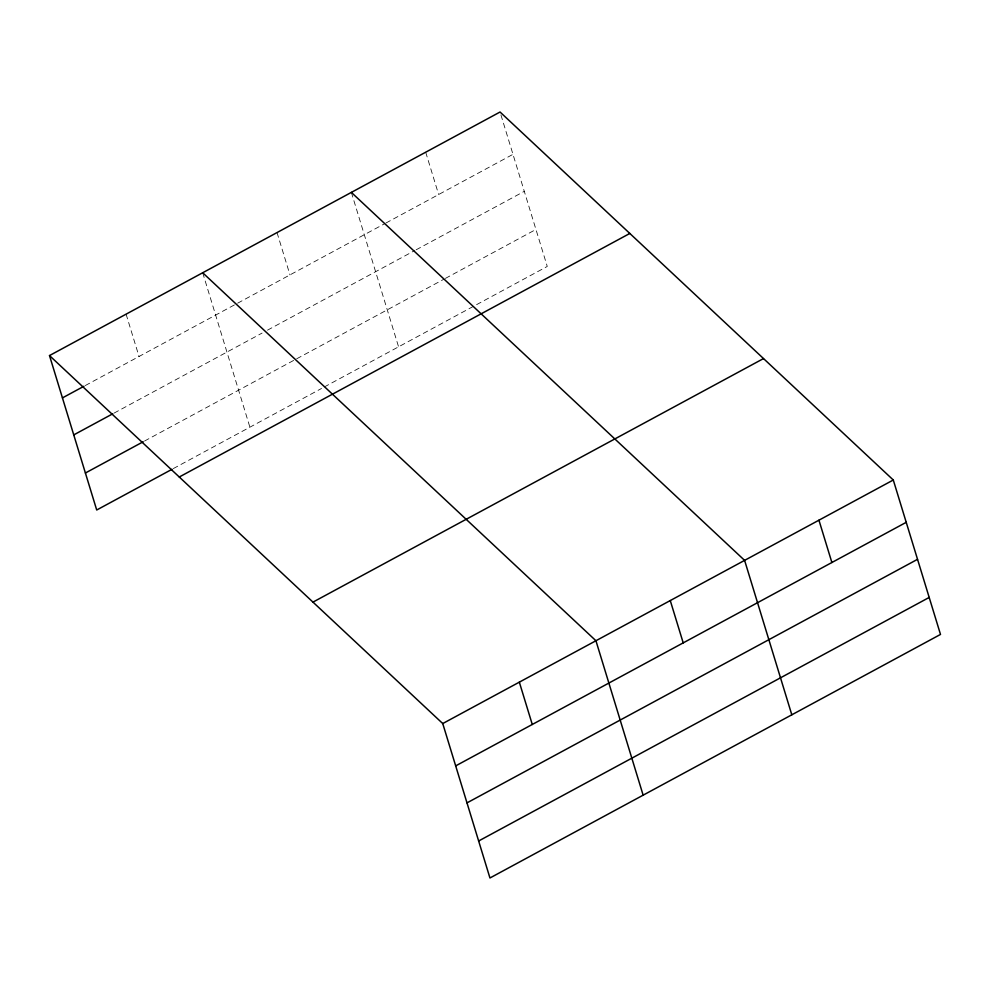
<?xml version="1.0" encoding="UTF-8"?>
<svg xmlns="http://www.w3.org/2000/svg" width="990" height="990" viewBox="0 0 990 990"><rect width="100%" height="100%" fill="white"/><g stroke="black" fill="none" stroke-linecap="round" stroke-linejoin="round"><path stroke-width="0.74" stroke-dasharray="4.95 3.71" d="M85.288 385.543L384.578 223.752M385.927 223.022L512.981 154.341M114.06 413.102L262.078 333.086M267.486 330.165L414.81 250.519M416.159 249.789L524.292 191.342M144.528 441.045L295.354 359.506M296.715 358.776L444.04 279.143M445.389 278.4L535.949 229.457M173.312 468.592L321.54 388.464M324.237 387.003L547.26 266.446L500.049 112.019M425.7 152.2L438.644 194.523M351.363 192.394L398.574 346.822M277.027 232.576L289.971 274.898M202.69 272.757L249.901 427.197M126.089 314.164L139.033 356.487"/><path stroke-width="1.49" d="M49.5 355.571L500.049 112.019L893.289 480.002L940.5 634.429L489.951 877.982L442.74 723.554L49.5 355.571L96.711 509.999L171.963 469.322M62.444 397.893L83.94 386.273M73.755 434.895L112.724 413.82M85.4 473.01L143.179 441.775M179.264 477.007L629.813 233.454M312.976 602.118L763.513 358.566M442.74 723.554L893.289 480.002M455.685 765.876L906.221 522.324M466.995 802.878L917.532 559.325M478.64 840.993L929.189 597.44M351.363 192.394L744.604 560.377L791.814 714.805M202.69 272.757L595.931 640.74L643.141 795.18M818.94 520.183L831.885 562.518M670.267 600.559L683.211 642.881M519.329 682.147L532.274 724.47"/></g></svg>
